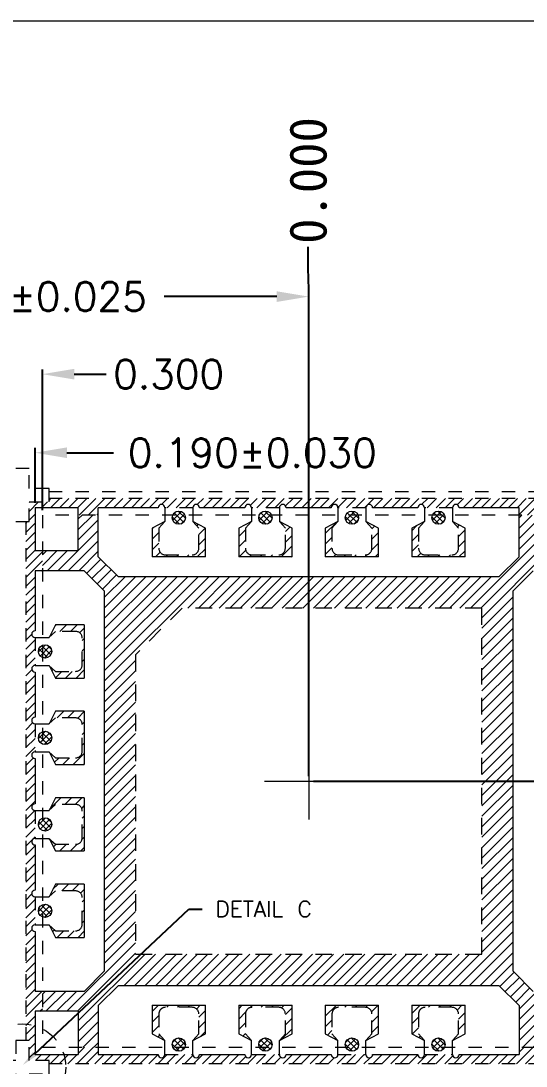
# Model space of a CAD drawing. Header units: millimetres. Extents: x 1670 to 1951, y 501 to 745.
# Drawn here: x 1859.96 to 1863.76, y 728.52 to 736.38 of the extents above; entities that cross this region are included whole.
import ezdxf
from ezdxf import colors
from ezdxf.entities.mleader import LeaderData, LeaderLine
from ezdxf.math import Vec2, Vec3

# ---------------------------------------------------------------- set-up
doc = ezdxf.new("R2010")
doc.units = ezdxf.units.MM
for name, pattern in [('CENTER', [2, 1.25, -0.25, 0.25, -0.25]), ('DASHED', [0.75, 0.5, -0.25]), ('HIDDEN', [0.375, 0.25, -0.125])]:
    doc.linetypes.add(name, pattern=pattern)
doc.layers.get('Defpoints').update_dxf_attribs({"lineweight": 18})
for name, color, linetype, lineweight in [('1', 7, 'Continuous', 18), ('1D', 4, 'Continuous', 18), ('ETCH', 4, 'Continuous', 15), ('Pkg', 2, 'DASHED', 9)]:
    doc.layers.add(name, color=color, linetype=linetype, lineweight=lineweight)
for name, color, linetype in [('HALF ETCH ON TOP SIDE', 6, 'Continuous'), ('中心线', 1, 'CENTER'), ('标注', 4, 'Continuous')]:
    doc.layers.add(name, color=color, linetype=linetype)
doc.styles.add('SIMPLEX', font='simplex.shx', dxfattribs={"bigfont": 'gbcbig.shx'})
doc.styles.get("Standard").update_dxf_attribs({"font": 'txt', "bigfont": 'gbcbig.shx'})
doc.styles.add('宋体', font='')
doc.styles.get('宋体').set_extended_font_data('宋体')
doc.dimstyles.new('ISO-25', dxfattribs={"dimtxt": 2.5, "dimasz": 2.5, "dimexe": 1.25, "dimexo": 0.625, "dimtad": 1, "dimtxsty": 'Standard', "dimcen": 2.5, "dimadec": 0, "dimazin": 0, "dimtfac": 1, "dimtmove": 0, "dimatfit": 3, "dimfxl": 1, "dimarcsym": 0})
doc.dimstyles.get("Standard").update_dxf_attribs({"dimscale": 0.12, "dimtxt": 1, "dimasz": 1, "dimexe": 0.3, "dimexo": 0.3, "dimgap": 0.3, "dimtad": 0, "dimdec": 3, "dimzin": 0, "dimdsep": 46, "dimtxsty": 'SIMPLEX', "dimcen": 0.5, "dimdle": 2, "dimclrd": 256, "dimclre": 256, "dimclrt": 256, "dimadec": 0, "dimazin": 0, "dimtfac": 1, "dimtdec": 3, "dimtofl": 0, "dimtmove": 0, "dimatfit": 0, "dimfxl": 1, "dimtolj": 1, "dimtzin": 0, "dimarcsym": 0})
pattern_1 = [(45, (1862.22284, 730.06316), (-0.0392886, 0.0392886), [])]

# ---------------------------------------------------------------- blocks, each defined once
blk = doc.blocks.new('*D65')
at = {"layer": 'Defpoints', "color": 0, "transparency": 16777216}
for p in [(1862.1212, 734.681), (1862.1246, 734.0893), (1862.1246, 730.6652)]:
    blk.add_point(p, dxfattribs=at)
at = {"layer": '标注', "color": 0, "linetype": 'Continuous', "lineweight": -2, "transparency": 16777216}
for p, q in [((1862.1212, 734.521), (1862.1212, 734.681)), ((1862.1246, 734.361), (1862.1212, 734.521)), ((1862.1246, 734.1043), (1862.1246, 734.361))]:
    blk.add_line(p, q, dxfattribs=at)
at = {"layer": '标注', "color": 0, "lineweight": 5, "transparency": 16777216, "insert": (1862.1212, 735.1793), "char_height": 0.28, "attachment_point": 5, "rotation": 90, "style": '宋体'}
blk.add_mtext('0.000', dxfattribs=at)
blk = doc.blocks.new('*D68')
at = {"layer": 'Defpoints', "color": 0, "transparency": 16777216}
for p in [(1862.1246, 730.6652), (1865.8422, 730.6652), (1862.1246, 726.3652)]:
    blk.add_point(p, dxfattribs=at)
at = {"layer": '标注', "lineweight": -2, "transparency": 16777216}
for p, q in [((1862.1606, 730.6652), (1865.8782, 730.6652)), ((1865.8422, 730.4252), (1865.8422, 729.5798)), ((1865.8422, 726.6052), (1865.8422, 727.4506)), ((1862.1606, 726.3652), (1865.8782, 726.3652))]:
    blk.add_line(p, q, dxfattribs=at)
at = {"layer": '标注', "transparency": 16777216}
for points in [[(1865.8022, 730.4252), (1865.8822, 730.4252), (1865.8422, 730.6652)], [(1865.8022, 726.6052), (1865.8822, 726.6052), (1865.8422, 726.3652)]]:
    blk.add_solid(points, dxfattribs=at)
at = {"layer": '标注', "lineweight": 5, "transparency": 16777216, "insert": (1865.8422, 728.5152), "char_height": 0.216, "attachment_point": 5, "rotation": 90, "style": 'SIMPLEX'}
blk.add_mtext('\\A1;4.300±0.025', dxfattribs=at)
blk = doc.blocks.new('*D69')
at = {"layer": 'Defpoints', "color": 0, "transparency": 16777216}
for p in [(1860.0696, 733.1333), (1859.8796, 732.7202), (1860.0696, 732.7202)]:
    blk.add_point(p, dxfattribs=at)
at = {"layer": '标注', "color": 4, "lineweight": -2, "transparency": 16777216}
for p, q in [((1859.8796, 732.7562), (1859.8796, 733.1693)), ((1860.0696, 732.7562), (1860.0696, 733.1693)), ((1859.6396, 733.1333), (1859.3996, 733.1333)), ((1860.3096, 733.1333), (1860.6577, 733.1333))]:
    blk.add_line(p, q, dxfattribs=at)
at = {"layer": '标注', "color": 4, "transparency": 16777216}
for points in [[(1859.6396, 733.1733), (1859.6396, 733.0933), (1859.8796, 733.1333)], [(1860.3096, 733.1733), (1860.3096, 733.0933), (1860.0696, 733.1333)]]:
    blk.add_solid(points, dxfattribs=at)
at = {"layer": '标注', "color": 4, "lineweight": 5, "transparency": 16777216, "insert": (1861.7017, 733.1333), "char_height": 0.216, "attachment_point": 5, "style": 'SIMPLEX'}
blk.add_mtext('\\A1;{\\C4;0.190±0.030}', dxfattribs=at)
blk = doc.blocks.new('*D70')
at = {"layer": 'Defpoints', "color": 0, "transparency": 16777216}
for p in [(1860.1246, 733.7237), (1859.8246, 732.6652), (1860.1246, 732.6652)]:
    blk.add_point(p, dxfattribs=at)
at = {"layer": '标注', "lineweight": -2, "transparency": 16777216}
for p, q in [((1859.5846, 733.7237), (1859.3446, 733.7237)), ((1859.8246, 732.7012), (1859.8246, 733.7597)), ((1860.1246, 732.7012), (1860.1246, 733.7597)), ((1860.3646, 733.7237), (1860.6046, 733.7237))]:
    blk.add_line(p, q, dxfattribs=at)
at = {"layer": '标注', "transparency": 16777216}
for points in [[(1859.5846, 733.7637), (1859.5846, 733.6837), (1859.8246, 733.7237)], [(1860.3646, 733.7637), (1860.3646, 733.6837), (1860.1246, 733.7237)]]:
    blk.add_solid(points, dxfattribs=at)
at = {"layer": '标注', "lineweight": 5, "transparency": 16777216, "insert": (1861.0726, 733.7237), "char_height": 0.216, "attachment_point": 5, "style": 'SIMPLEX'}
blk.add_mtext('\\A1;0.300', dxfattribs=at)
blk = doc.blocks.new('*D71')
at = {"layer": 'Defpoints', "color": 0, "transparency": 16777216}
for p in [(1862.1246, 734.3066), (1857.8246, 730.6652), (1862.1246, 730.6652)]:
    blk.add_point(p, dxfattribs=at)
at = {"layer": '标注', "lineweight": -2, "transparency": 16777216}
for p, q in [((1857.8246, 730.7012), (1857.8246, 734.3426)), ((1862.1246, 730.7012), (1862.1246, 734.3426)), ((1858.0646, 734.3066), (1858.91, 734.3066)), ((1861.8846, 734.3066), (1861.0391, 734.3066))]:
    blk.add_line(p, q, dxfattribs=at)
at = {"layer": '标注', "transparency": 16777216}
for points in [[(1858.0646, 734.3466), (1858.0646, 734.2666), (1857.8246, 734.3066)], [(1861.8846, 734.3466), (1861.8846, 734.2666), (1862.1246, 734.3066)]]:
    blk.add_solid(points, dxfattribs=at)
at = {"layer": '标注', "lineweight": 5, "transparency": 16777216, "insert": (1859.9746, 734.3066), "char_height": 0.216, "attachment_point": 5, "style": 'SIMPLEX'}
blk.add_mtext('\\A1;4.300±0.025', dxfattribs=at)
blk = doc.blocks.new('*D3')
at = {"layer": 'Defpoints', "color": 0, "transparency": 16777216}
for p in [(1855.7744, 734.5081), (1855.4746, 732.9102), (1862.1246, 726.3652)]:
    blk.add_point(p, dxfattribs=at)
at = {"layer": '标注', "color": 0, "linetype": 'Continuous', "lineweight": -2, "transparency": 16777216}
for p, q in [((1855.7744, 734.3481), (1855.7744, 734.5081)), ((1855.4746, 734.1881), (1855.7744, 734.3481)), ((1855.4746, 732.9252), (1855.4746, 734.1881))]:
    blk.add_line(p, q, dxfattribs=at)
at = {"layer": '标注', "color": 0, "lineweight": 5, "transparency": 16777216, "insert": (1855.7744, 735.0065), "char_height": 0.28, "attachment_point": 5, "rotation": 90, "style": '宋体'}
blk.add_mtext('6.650', dxfattribs=at)
blk = doc.blocks.new('*D81')
at = {"layer": 'Defpoints', "color": 0, "transparency": 16777216}
for p in [(1851.9645, 728.5152), (1854.4746, 728.5152), (1862.1246, 726.3652)]:
    blk.add_point(p, dxfattribs=at)
at = {"layer": '标注', "color": 0, "linetype": 'Continuous', "lineweight": -2, "transparency": 16777216}
blk.add_line((1854.4596, 728.5152), (1851.9645, 728.5152), dxfattribs=at)
at = {"layer": '标注', "color": 0, "lineweight": 5, "transparency": 16777216, "insert": (1851.467, 728.5152), "char_height": 0.28, "attachment_point": 5, "style": '宋体'}
blk.add_mtext('2.150', dxfattribs=at)
blk = doc.blocks.new('*D82')
at = {"layer": 'Defpoints', "color": 0, "transparency": 16777216}
for p in [(1851.9645, 732.8152), (1854.4746, 732.8152), (1862.1246, 726.3652)]:
    blk.add_point(p, dxfattribs=at)
at = {"layer": '标注', "color": 0, "linetype": 'Continuous', "lineweight": -2, "transparency": 16777216}
blk.add_line((1854.4596, 732.8152), (1851.9645, 732.8152), dxfattribs=at)
at = {"layer": '标注', "color": 0, "lineweight": 5, "transparency": 16777216, "insert": (1851.4662, 732.8152), "char_height": 0.28, "attachment_point": 5, "style": '宋体'}
blk.add_mtext('6.450', dxfattribs=at)
blk = doc.blocks.new('*D6')
at = {"layer": 'Defpoints', "color": 0, "transparency": 16777216}
for p in [(1855.3296, 734.5081), (1855.2546, 732.7202), (1862.1246, 726.3652)]:
    blk.add_point(p, dxfattribs=at)
at = {"layer": '标注', "color": 0, "linetype": 'Continuous', "lineweight": -2, "transparency": 16777216}
for p, q in [((1855.3296, 734.3481), (1855.3296, 734.5081)), ((1855.2546, 734.1881), (1855.3296, 734.3481)), ((1855.2546, 732.7352), (1855.2546, 734.1881))]:
    blk.add_line(p, q, dxfattribs=at)
at = {"layer": '标注', "color": 0, "lineweight": 5, "transparency": 16777216, "insert": (1855.3296, 735.0092), "char_height": 0.28, "attachment_point": 5, "rotation": 90, "style": '宋体'}
blk.add_mtext('6.870', dxfattribs=at)
blk = doc.blocks.new('*D7')
at = {"layer": 'Defpoints', "color": 0, "transparency": 16777216}
for p in [(1854.6776, 734.5081), (1854.9246, 732.2452), (1862.1246, 726.3652)]:
    blk.add_point(p, dxfattribs=at)
at = {"layer": '标注', "color": 0, "linetype": 'Continuous', "lineweight": -2, "transparency": 16777216}
for p, q in [((1854.6776, 734.3481), (1854.6776, 734.5081)), ((1854.9246, 734.1881), (1854.6776, 734.3481)), ((1854.9246, 732.2602), (1854.9246, 734.1881))]:
    blk.add_line(p, q, dxfattribs=at)
at = {"layer": '标注', "color": 0, "lineweight": 5, "transparency": 16777216, "insert": (1854.6776, 735.006), "char_height": 0.28, "attachment_point": 5, "rotation": 90, "style": '宋体'}
blk.add_mtext('7.200', dxfattribs=at)
blk = doc.blocks.new('*D83')
at = {"layer": 'Defpoints', "color": 0, "transparency": 16777216}
for p in [(1855.0296, 734.5081), (1855.0296, 732.8152), (1862.1246, 726.3652)]:
    blk.add_point(p, dxfattribs=at)
at = {"layer": '标注', "color": 0, "linetype": 'Continuous', "lineweight": -2, "transparency": 16777216}
blk.add_line((1855.0296, 732.8302), (1855.0296, 734.5081), dxfattribs=at)
at = {"layer": '标注', "color": 0, "lineweight": 5, "transparency": 16777216, "insert": (1855.0296, 735.001), "char_height": 0.28, "attachment_point": 5, "rotation": 90, "style": '宋体'}
blk.add_mtext('7.095', dxfattribs=at)
blk = doc.blocks.new('*D84')
at = {"layer": 'Defpoints', "color": 0, "transparency": 16777216}
for p in [(1854.3246, 734.5081), (1854.3246, 732.2902), (1862.1246, 726.3652)]:
    blk.add_point(p, dxfattribs=at)
at = {"layer": '标注', "color": 0, "linetype": 'Continuous', "lineweight": -2, "transparency": 16777216}
blk.add_line((1854.3246, 732.3052), (1854.3246, 734.5081), dxfattribs=at)
at = {"layer": '标注', "color": 0, "lineweight": 5, "transparency": 16777216, "insert": (1854.3246, 735.0034), "char_height": 0.28, "attachment_point": 5, "rotation": 90, "style": '宋体'}
blk.add_mtext('7.800', dxfattribs=at)
blk = doc.blocks.new('*D114')
at = {"layer": 'Defpoints', "color": 0, "transparency": 16777216}
for p in [(1857.8246, 734.681), (1857.8246, 730.9545), (1862.1246, 730.6652)]:
    blk.add_point(p, dxfattribs=at)
at = {"layer": '标注', "color": 0, "linetype": 'Continuous', "lineweight": -2, "transparency": 16777216}
blk.add_line((1857.8246, 730.9695), (1857.8246, 734.681), dxfattribs=at)
at = {"layer": '标注', "color": 0, "transparency": 16777216, "insert": (1857.8246, 735.1843), "char_height": 0.28, "attachment_point": 5, "rotation": 90, "style": '宋体'}
blk.add_mtext('4.300', dxfattribs=at)
blk = doc.blocks.new('*D115')
at = {"layer": 'Defpoints', "color": 0, "transparency": 16777216}
for p in [(1862.4574, 730.6652), (1865.9025, 730.6652), (1862.1246, 726.3652)]:
    blk.add_point(p, dxfattribs=at)
at = {"layer": '标注', "color": 0, "linetype": 'Continuous', "lineweight": -2, "transparency": 16777216}
blk.add_line((1862.4724, 730.6652), (1865.9025, 730.6652), dxfattribs=at)
at = {"layer": '标注', "color": 0, "transparency": 16777216, "insert": (1866.4059, 730.6652), "char_height": 0.28, "attachment_point": 5, "style": '宋体'}
blk.add_mtext('4.300', dxfattribs=at)
blk = doc.blocks.new('*U227')
at = {"layer": '1', "linetype": 'Continuous', "lineweight": 5}
blk.add_lwpolyline([(-0.17, 0), (0.17, 0)], dxfattribs=at)
blk = doc.blocks.new('*U226')
at = {"layer": '1', "color": 0, "linetype": 'ByBlock', "lineweight": -2, "transparency": 16777216}
for p in [(0, 0), (0.65, 0), (1.3, 0)]:
    blk.add_blockref('*U227', p, dxfattribs=at)
blk = doc.blocks.new('*U233')
at = {"layer": '1', "linetype": 'Continuous', "lineweight": 5}
blk.add_lwpolyline([(-0.17, 0), (0.17, 0)], dxfattribs=at)
blk = doc.blocks.new('*U232')
at = {"layer": '1', "color": 0, "linetype": 'ByBlock', "lineweight": -2, "transparency": 16777216}
for p in [(0, 0), (0.65, 0), (1.3, 0)]:
    blk.add_blockref('*U233', p, dxfattribs=at)
blk = doc.blocks.new('*U235')
at = {"layer": '1', "linetype": 'Continuous', "lineweight": 5}
blk.add_lwpolyline([(-0.17, 0), (0.17, 0)], dxfattribs=at)
blk = doc.blocks.new('*U234')
at = {"layer": '1', "color": 0, "linetype": 'ByBlock', "lineweight": -2, "transparency": 16777216}
for p in [(0, 0), (0.65, 0), (1.3, 0)]:
    blk.add_blockref('*U235', p, dxfattribs=at)
blk = doc.blocks.new('*U237')
at = {"layer": '1D', "color": 4, "linetype": 'HIDDEN', "lineweight": 5, "ltscale": 0.3}
for p, q in [((-0.105, 0.125), (-0.15, 0.075)), ((0.105, 0.125), (0.15, 0.075))]:
    blk.add_line(p, q, dxfattribs=at)
at = {"layer": '1D', "color": 4, "linetype": 'DASHED', "lineweight": 5, "ltscale": 0.08}
for p, q in [((-0.15, 0.075), (-0.15, -0.075)), ((0.15, -0.075), (0.15, 0.075)), ((-0.1, -0.125), (0.1, -0.125))]:
    blk.add_line(p, q, dxfattribs=at)
for centre, start, end in [((-0.1, -0.075), 180, 270), ((0.1, -0.075), 270, 0)]:
    blk.add_arc(centre, 0.05, start, end, dxfattribs=at)
blk = doc.blocks.new('*U236')
at = {"layer": '1', "color": 0, "linetype": 'ByBlock', "lineweight": -2, "transparency": 16777216}
for p in [(0, 0), (0.65, 0), (1.3, 0), (1.95, 0)]:
    blk.add_blockref('*U237', p, dxfattribs=at)
blk = doc.blocks.new('*U229')
at = {"layer": '1'}
blk.add_blockref('*U236', (-0.975, 0), dxfattribs=at)
blk = doc.blocks.new('*U228')
at = {"layer": '1', "color": 0, "linetype": 'ByBlock', "lineweight": -2, "transparency": 16777216}
blk.add_blockref('*U229', (1883.7022, 732.8306), dxfattribs=at)
for p, rotation in [((1881.8772, 731.0056), 90), ((1885.5272, 731.0056), 270), ((1883.7022, 729.1806), 180)]:
    blk.add_blockref('*U229', p, dxfattribs=dict(at, rotation=rotation))

msp = doc.modelspace()

# ---------------------------------------------------------------- hatches: boundary and pattern name
at = {"layer": 'ETCH', "lineweight": 5}
h = msp.add_hatch(dxfattribs=at)
h.set_pattern_fill('ANSI31', color=4, scale=0.015, style=0)
h.set_pattern_definition([(45, (1883.80051, 730.403553), (-0.03367596, 0.03367596), [])])
h.paths.add_polyline_path([(1855.7246, 724.0152), (1855.7246, 724.1652), (1855.8746, 724.1652), (1855.8746, 724.1902), (1859.7746, 724.1902), (1859.7746, 724.1652), (1859.9246, 724.1652), (1859.9246, 724.0152), (1859.8796, 724.0152), (1859.8796, 724.1202), (1859.5546, 724.1202), (1859.5546, 724.0952), (1859.4046, 724.0952), (1859.4046, 724.1202), (1858.9546, 724.1202, 1), (1858.9046, 724.1202), (1858.9046, 724.0952), (1858.6946, 724.0952), (1858.6946, 724.1202, 1), (1858.6446, 724.1202), (1858.3046, 724.1202, 1), (1858.2546, 724.1202), (1858.2546, 724.0952), (1858.0446, 724.0952), (1858.0446, 724.1202, 1), (1857.9946, 724.1202), (1857.6546, 724.1202, 1), (1857.6046, 724.1202), (1857.6046, 724.0952), (1857.3946, 724.0952), (1857.3946, 724.1202, 1), (1857.3446, 724.1202), (1857.0046, 724.1202, 1), (1856.9546, 724.1202), (1856.9546, 724.0952), (1856.7446, 724.0952), (1856.7446, 724.1202, 1), (1856.6946, 724.1202), (1856.2446, 724.1202), (1856.2446, 724.0952), (1856.0946, 724.0952), (1856.0946, 724.1202), (1855.7696, 724.1202), (1855.7696, 724.0152)])
h.paths.add_polyline_path([(1860.0246, 724.0152), (1860.0246, 724.1652), (1860.1746, 724.1652), (1860.1746, 724.1902), (1864.0746, 724.1902), (1864.0746, 724.1652), (1864.2246, 724.1652), (1864.2246, 724.0152), (1864.1796, 724.0152), (1864.1796, 724.1202), (1863.8546, 724.1202), (1863.8546, 724.0952), (1863.7046, 724.0952), (1863.7046, 724.1202), (1863.2546, 724.1202, 1), (1863.2046, 724.1202), (1863.2046, 724.0952), (1862.9946, 724.0952), (1862.9946, 724.1202, 1), (1862.9446, 724.1202), (1862.6046, 724.1202, 1), (1862.5546, 724.1202), (1862.5546, 724.0952), (1862.3446, 724.0952), (1862.3446, 724.1202, 1), (1862.2946, 724.1202), (1861.9546, 724.1202, 1), (1861.9046, 724.1202), (1861.9046, 724.0952), (1861.6946, 724.0952), (1861.6946, 724.1202, 1), (1861.6446, 724.1202), (1861.3046, 724.1202, 1), (1861.2546, 724.1202), (1861.2546, 724.0952), (1861.0446, 724.0952), (1861.0446, 724.1202, 1), (1860.9946, 724.1202), (1860.5446, 724.1202), (1860.5446, 724.0952), (1860.3946, 724.0952), (1860.3946, 724.1202), (1860.0696, 724.1202), (1860.0696, 724.0152)])
h.paths.add_polyline_path([(1855.5796, 727.9452), (1855.5796, 727.4952, -1), (1855.5796, 727.4452), (1855.5546, 727.4452), (1855.5546, 727.2352), (1855.5796, 727.2352, -1), (1855.5796, 727.1852), (1855.5796, 726.8452, -1), (1855.5796, 726.7952), (1855.5546, 726.7952), (1855.5546, 726.5852), (1855.5796, 726.5852, -1), (1855.5796, 726.5352), (1855.5796, 726.1952, -1), (1855.5796, 726.1452), (1855.5546, 726.1452), (1855.5546, 725.9352), (1855.5796, 725.9352, -1), (1855.5796, 725.8852), (1855.5796, 725.5452, -1), (1855.5796, 725.4952), (1855.5546, 725.4952), (1855.5546, 725.2852), (1855.5796, 725.2852, -1), (1855.5796, 725.2352), (1855.5796, 724.7852), (1855.5546, 724.7852), (1855.5546, 724.6352), (1855.5796, 724.6352), (1855.5796, 724.3102), (1855.4746, 724.3102), (1855.4746, 724.2652), (1855.6246, 724.2652), (1855.6246, 724.4152), (1855.6496, 724.4152), (1855.6496, 728.3152), (1855.6246, 728.3152), (1855.6246, 728.4652), (1855.4746, 728.4652), (1855.4746, 728.4202), (1855.5796, 728.4202), (1855.5796, 728.0952), (1855.5546, 728.0952), (1855.5546, 727.9452)])
h.paths.add_polyline_path([(1855.5796, 732.2452), (1855.5796, 731.7952, -1), (1855.5796, 731.7452), (1855.5546, 731.7452), (1855.5546, 731.5352), (1855.5796, 731.5352, -1), (1855.5796, 731.4852), (1855.5796, 731.1452, -1), (1855.5796, 731.0952), (1855.5546, 731.0952), (1855.5546, 730.8852), (1855.5796, 730.8852, -1), (1855.5796, 730.8352), (1855.5796, 730.4952, -1), (1855.5796, 730.4452), (1855.5546, 730.4452), (1855.5546, 730.2352), (1855.5796, 730.2352, -1), (1855.5796, 730.1852), (1855.5796, 729.8452, -1), (1855.5796, 729.7952), (1855.5546, 729.7952), (1855.5546, 729.5852), (1855.5796, 729.5852, -1), (1855.5796, 729.5352), (1855.5796, 729.0852), (1855.5546, 729.0852), (1855.5546, 728.9352), (1855.5796, 728.9352), (1855.5796, 728.6102), (1855.4746, 728.6102), (1855.4746, 728.5652), (1855.6246, 728.5652), (1855.6246, 728.7152), (1855.6496, 728.7152), (1855.6496, 732.6152), (1855.6246, 732.6152), (1855.6246, 732.7652), (1855.4746, 732.7652), (1855.4746, 732.7202), (1855.5796, 732.7202), (1855.5796, 732.3952), (1855.5546, 732.3952), (1855.5546, 732.2452)])
h.paths.add_polyline_path([(1855.5796, 724.1202), (1855.5796, 724.0152), (1855.6246, 724.0152), (1855.6246, 724.1652), (1855.4746, 724.1652), (1855.4746, 724.1202)])
h = msp.add_hatch(dxfattribs=at)
h.set_pattern_fill('ANSI31', color=4, scale=0.015, style=0)
h.set_pattern_definition([(45, (1888.10051, 734.703553), (-0.03367596, 0.03367596), [])])
h.paths.add_polyline_path([(1859.9996, 728.7152), (1860.0246, 728.7152), (1860.0246, 728.5652), (1860.1746, 728.5652), (1860.1746, 728.5402), (1864.0746, 728.5402), (1864.0746, 728.5652), (1864.2246, 728.5652), (1864.2246, 728.7152), (1864.2496, 728.7152), (1864.2496, 732.6152), (1864.2246, 732.6152), (1864.2246, 732.7652), (1864.0746, 732.7652), (1864.0746, 732.7902), (1860.1746, 732.7902), (1860.1746, 732.7652), (1860.0246, 732.7652), (1860.0246, 732.6152), (1859.9996, 732.6152)])
h.paths.add_polyline_path([(1860.0696, 731.0952), (1860.0696, 730.8852, 1), (1860.0696, 730.8352), (1860.0696, 730.4952, 1), (1860.0696, 730.4452), (1860.0696, 730.2352, 1), (1860.0696, 730.1852), (1860.0696, 729.8452, 1), (1860.0696, 729.7952), (1860.0696, 729.5852, 1), (1860.0696, 729.5352), (1860.0696, 729.0852), (1860.1246, 729.0852), (1860.1246, 728.9352), (1860.0696, 728.9352), (1860.0696, 728.6102), (1860.3946, 728.6102), (1860.3946, 728.6652), (1860.5446, 728.6652), (1860.5446, 728.6102), (1860.9946, 728.6102, 1), (1861.0446, 728.6102), (1861.2546, 728.6102, 1), (1861.3046, 728.6102), (1861.6446, 728.6102, 1), (1861.6946, 728.6102), (1861.9046, 728.6102, 1), (1861.9546, 728.6102), (1862.2946, 728.6102, 1), (1862.3446, 728.6102), (1862.5546, 728.6102, 1), (1862.6046, 728.6102), (1862.9446, 728.6102, 1), (1862.9946, 728.6102), (1863.2046, 728.6102, 1), (1863.2546, 728.6102), (1863.7046, 728.6102), (1863.7046, 728.6652), (1863.8546, 728.6652), (1863.8546, 728.6102), (1864.1796, 728.6102), (1864.1796, 728.9352), (1864.1246, 728.9352), (1864.1246, 729.0852), (1864.1796, 729.0852), (1864.1796, 729.5352, 1), (1864.1796, 729.5852), (1864.1796, 729.7952, 1), (1864.1796, 729.8452), (1864.1796, 730.1852, 1), (1864.1796, 730.2352), (1864.1796, 730.4452, 1), (1864.1796, 730.4952), (1864.1796, 730.8352, 1), (1864.1796, 730.8852), (1864.1796, 731.0952, 1), (1864.1796, 731.1452), (1864.1796, 731.4852, 1), (1864.1796, 731.5352), (1864.1796, 731.7452, 1), (1864.1796, 731.7952), (1864.1796, 732.2452), (1864.1246, 732.2452), (1864.1246, 732.3952), (1864.1796, 732.3952), (1864.1796, 732.7202), (1863.8546, 732.7202), (1863.8546, 732.6652), (1863.7046, 732.6652), (1863.7046, 732.7202), (1863.2546, 732.7202, 1), (1863.2046, 732.7202), (1862.9946, 732.7202, 1), (1862.9446, 732.7202), (1862.6046, 732.7202, 1), (1862.5546, 732.7202), (1862.3446, 732.7202, 1), (1862.2946, 732.7202), (1861.9546, 732.7202, 1), (1861.9046, 732.7202), (1861.6946, 732.7202, 1), (1861.6446, 732.7202), (1861.3046, 732.7202, 1), (1861.2546, 732.7202), (1861.0446, 732.7202, 1), (1860.9946, 732.7202), (1860.5446, 732.7202), (1860.5446, 732.6652), (1860.3946, 732.6652), (1860.3946, 732.7202), (1860.0696, 732.7202), (1860.0696, 732.3952), (1860.1246, 732.3952), (1860.1246, 732.2452), (1860.0696, 732.2452), (1860.0696, 731.7952, 1), (1860.0696, 731.7452), (1860.0696, 731.5352, 1), (1860.0696, 731.4852), (1860.0696, 731.1452, 1)], flags=16)
h = msp.add_hatch(dxfattribs=at)
h.set_pattern_fill('ANSI31', color=256, scale=0.0175)
h.set_pattern_definition(pattern_1)
h.paths.add_polyline_path([(1860.1246, 732.2452), (1860.1246, 732.3952), (1860.3946, 732.3952), (1860.3946, 732.6652), (1860.5446, 732.6652), (1860.5446, 732.3513), (1860.6956, 732.2002), (1863.5535, 732.2002), (1863.7046, 732.3513), (1863.7046, 732.6652), (1863.8546, 732.6652), (1863.8546, 732.3952), (1864.1246, 732.3952), (1864.1246, 732.2452), (1863.8106, 732.2452), (1863.6596, 732.0941), (1863.6596, 729.2363), (1863.8106, 729.0852), (1864.1246, 729.0852), (1864.1246, 728.9352), (1863.8546, 728.9352), (1863.8546, 728.6652), (1863.7046, 728.6652), (1863.7046, 728.9791), (1863.5535, 729.1302), (1860.6956, 729.1302), (1860.5446, 728.9791), (1860.5446, 728.6652), (1860.3946, 728.6652), (1860.3946, 728.9352), (1860.1246, 728.9352), (1860.1246, 729.0852), (1860.4385, 729.0852), (1860.5896, 729.2363), (1860.5896, 732.0941), (1860.4385, 732.2452)])
h.paths.add_polyline_path([(1860.8246, 731.6152), (1860.8246, 729.3652), (1863.4246, 729.3652), (1863.4246, 731.9652), (1861.1746, 731.9652)], flags=16)
h = msp.add_hatch(dxfattribs=at)
h.set_pattern_fill('ANSI31', color=256, scale=0.0175)
h.set_pattern_definition(pattern_1)
h.paths.add_polyline_path([(1861.5996, 732.5652), (1861.5996, 732.3502), (1861.9996, 732.3502), (1861.9996, 732.5652), (1861.9046, 732.6152), (1861.9496, 732.5652), (1861.9496, 732.4152, -0.414214), (1861.8996, 732.3652), (1861.6996, 732.3652, -0.414214), (1861.6496, 732.4152), (1861.6496, 732.5652), (1861.6946, 732.6152)])
h.paths.add_polyline_path([(1862.2496, 732.5652), (1862.2496, 732.3502), (1862.6496, 732.3502), (1862.6496, 732.5652), (1862.5546, 732.6152), (1862.5996, 732.5652), (1862.5996, 732.4152, -0.414214), (1862.5496, 732.3652), (1862.3496, 732.3652, -0.414214), (1862.2996, 732.4152), (1862.2996, 732.5652), (1862.3446, 732.6152)])
h.paths.add_polyline_path([(1860.9496, 732.5652), (1860.9496, 732.3502), (1861.3496, 732.3502), (1861.3496, 732.5652), (1861.2546, 732.6152), (1861.2996, 732.5652), (1861.2996, 732.4152, -0.414214), (1861.2496, 732.3652), (1861.0496, 732.3652, -0.414214), (1860.9996, 732.4152), (1860.9996, 732.5652), (1861.0446, 732.6152)])
h.paths.add_polyline_path([(1862.8996, 732.5652), (1862.8996, 732.3502), (1863.2996, 732.3502), (1863.2996, 732.5652), (1863.2046, 732.6152), (1863.2496, 732.5652), (1863.2496, 732.4152, -0.414214), (1863.1996, 732.3652), (1862.9996, 732.3652, -0.414214), (1862.9496, 732.4152), (1862.9496, 732.5652), (1862.9946, 732.6152)])
h = msp.add_hatch(dxfattribs=at)
h.set_pattern_fill('ANSI31', color=256, scale=0.0175, angle=180)
h.set_pattern_definition([(225, (1862.22284, 730.06316), (0.0392886, -0.0392886), [])])
h.paths.add_polyline_path([(1860.2246, 730.1402), (1860.4396, 730.1402), (1860.4396, 730.5402), (1860.2246, 730.5402), (1860.1746, 730.4452), (1860.2246, 730.4902), (1860.3746, 730.4902, -0.414214), (1860.4246, 730.4402), (1860.4246, 730.2402, -0.414214), (1860.3746, 730.1902), (1860.2246, 730.1902), (1860.1746, 730.2352)])
h.paths.add_polyline_path([(1860.2246, 730.7902), (1860.4396, 730.7902), (1860.4396, 731.1902), (1860.2246, 731.1902), (1860.1746, 731.0952), (1860.2246, 731.1402), (1860.3746, 731.1402, -0.414214), (1860.4246, 731.0902), (1860.4246, 730.8902, -0.414214), (1860.3746, 730.8402), (1860.2246, 730.8402), (1860.1746, 730.8852)])
h.paths.add_polyline_path([(1860.2246, 729.4902), (1860.4396, 729.4902), (1860.4396, 729.8902), (1860.2246, 729.8902), (1860.1746, 729.7952), (1860.2246, 729.8402), (1860.3746, 729.8402, -0.414214), (1860.4246, 729.7902), (1860.4246, 729.5902, -0.414214), (1860.3746, 729.5402), (1860.2246, 729.5402), (1860.1746, 729.5852)])
h.paths.add_polyline_path([(1860.2246, 731.4402), (1860.4396, 731.4402), (1860.4396, 731.8402), (1860.2246, 731.8402), (1860.1746, 731.7452), (1860.2246, 731.7902), (1860.3746, 731.7902, -0.414214), (1860.4246, 731.7402), (1860.4246, 731.5402, -0.414214), (1860.3746, 731.4902), (1860.2246, 731.4902), (1860.1746, 731.5352)])
h = msp.add_hatch(dxfattribs=at)
h.set_pattern_fill('ANSI31', color=256, scale=0.0175, angle=180)
h.set_pattern_definition([(225, (1862.02629, 731.267236), (0.0392886, -0.0392886), [])])
h.paths.add_polyline_path([(1862.6496, 728.7652), (1862.6496, 728.9802), (1862.2496, 728.9802), (1862.2496, 728.7652), (1862.3446, 728.7152), (1862.2996, 728.7652), (1862.2996, 728.9152, -0.414214), (1862.3496, 728.9652), (1862.5496, 728.9652, -0.414214), (1862.5996, 728.9152), (1862.5996, 728.7652), (1862.5546, 728.7152)])
h.paths.add_polyline_path([(1861.9996, 728.7652), (1861.9996, 728.9802), (1861.5996, 728.9802), (1861.5996, 728.7652), (1861.6946, 728.7152), (1861.6496, 728.7652), (1861.6496, 728.9152, -0.414214), (1861.6996, 728.9652), (1861.8996, 728.9652, -0.414214), (1861.9496, 728.9152), (1861.9496, 728.7652), (1861.9046, 728.7152)])
h.paths.add_polyline_path([(1863.2996, 728.7652), (1863.2996, 728.9802), (1862.8996, 728.9802), (1862.8996, 728.7652), (1862.9946, 728.7152), (1862.9496, 728.7652), (1862.9496, 728.9152, -0.414214), (1862.9996, 728.9652), (1863.1996, 728.9652, -0.414214), (1863.2496, 728.9152), (1863.2496, 728.7652), (1863.2046, 728.7152)])
h.paths.add_polyline_path([(1861.3496, 728.7652), (1861.3496, 728.9802), (1860.9496, 728.9802), (1860.9496, 728.7652), (1861.0446, 728.7152), (1860.9996, 728.7652), (1860.9996, 728.9152, -0.414214), (1861.0496, 728.9652), (1861.2496, 728.9652, -0.414214), (1861.2996, 728.9152), (1861.2996, 728.7652), (1861.2546, 728.7152)])
at = {"layer": 'HALF ETCH ON TOP SIDE', "lineweight": 5}
h = msp.add_hatch(dxfattribs=at)
h.set_pattern_fill('ANSI37', color=6, scale=0.01, angle=90, style=0)
h.set_pattern_definition([(135, (1861.473168, 730.840624), (-0.02245064, -0.02245064), []), (225, (1861.473168, 730.840624), (0.02245064, -0.02245064), [])])
h.paths.add_polyline_path([(1861.1954, 732.6652, -1.23026), (1861.0996, 732.6452, -0.103244), (1861.1037, 732.6652)])
h.paths.add_polyline_path([(1861.1954, 732.6652), (1861.1037, 732.6652, -0.654654)])
h = msp.add_hatch(dxfattribs=at)
h.set_pattern_fill('ANSI37', color=6, scale=0.01, angle=90, style=0)
h.set_pattern_definition([(135, (1862.123168, 730.840624), (-0.02245064, -0.02245064), []), (225, (1862.123168, 730.840624), (0.02245064, -0.02245064), [])])
h.paths.add_polyline_path([(1861.8454, 732.6652, -1.23026), (1861.7496, 732.6452, -0.103244), (1861.7537, 732.6652)])
h.paths.add_polyline_path([(1861.8454, 732.6652), (1861.7537, 732.6652, -0.654654)])
h = msp.add_hatch(dxfattribs=at)
h.set_pattern_fill('ANSI37', color=6, scale=0.01, angle=90, style=0)
h.set_pattern_definition([(135, (1862.773168, 730.840624), (-0.02245064, -0.02245064), []), (225, (1862.773168, 730.840624), (0.02245064, -0.02245064), [])])
h.paths.add_polyline_path([(1862.4954, 732.6652, -1.23026), (1862.3996, 732.6452, -0.103244), (1862.4037, 732.6652)])
h.paths.add_polyline_path([(1862.4954, 732.6652), (1862.4037, 732.6652, -0.654654)])
h = msp.add_hatch(dxfattribs=at)
h.set_pattern_fill('ANSI37', color=6, scale=0.01, angle=90, style=0)
h.set_pattern_definition([(135, (1863.423168, 730.840624), (-0.02245064, -0.02245064), []), (225, (1863.423168, 730.840624), (0.02245064, -0.02245064), [])])
h.paths.add_polyline_path([(1863.1454, 732.6652, -1.23026), (1863.0496, 732.6452, -0.103244), (1863.0537, 732.6652)])
h.paths.add_polyline_path([(1863.1454, 732.6652), (1863.0537, 732.6652, -0.654654)])
h = msp.add_hatch(dxfattribs=at)
h.set_pattern_fill('ANSI37', color=6, scale=0.01, angle=180, style=0)
h.set_pattern_definition([(225, (1861.94914, 731.9638), (0.02245064, -0.02245064), []), (315, (1861.94914, 731.9638), (0.02245064, 0.02245064), [])])
h.paths.add_polyline_path([(1860.1246, 731.686, -1.23026), (1860.1446, 731.5902, -0.103244), (1860.1246, 731.5944)])
h.paths.add_polyline_path([(1860.1246, 731.686), (1860.1246, 731.5944, -0.654654)])
h = msp.add_hatch(dxfattribs=at)
h.set_pattern_fill('ANSI37', color=6, scale=0.01, angle=180, style=0)
h.set_pattern_definition([(225, (1861.94914, 731.3138), (0.02245064, -0.02245064), []), (315, (1861.94914, 731.3138), (0.02245064, 0.02245064), [])])
h.paths.add_polyline_path([(1860.1246, 731.036, -1.23026), (1860.1446, 730.9402, -0.103244), (1860.1246, 730.9444)])
h.paths.add_polyline_path([(1860.1246, 731.036), (1860.1246, 730.9444, -0.654654)])
h = msp.add_hatch(dxfattribs=at)
h.set_pattern_fill('ANSI37', color=6, scale=0.01, angle=180, style=0)
h.set_pattern_definition([(225, (1861.94914, 730.6638), (0.02245064, -0.02245064), []), (315, (1861.94914, 730.6638), (0.02245064, 0.02245064), [])])
h.paths.add_polyline_path([(1860.1246, 730.386, -1.23026), (1860.1446, 730.2902, -0.103244), (1860.1246, 730.2944)])
h.paths.add_polyline_path([(1860.1246, 730.386), (1860.1246, 730.2944, -0.654654)])
h = msp.add_hatch(dxfattribs=at)
h.set_pattern_fill('ANSI37', color=6, scale=0.01, angle=180, style=0)
h.set_pattern_definition([(225, (1861.94914, 730.0138), (0.02245064, -0.02245064), []), (315, (1861.94914, 730.0138), (0.02245064, 0.02245064), [])])
h.paths.add_polyline_path([(1860.1246, 729.736, -1.23026), (1860.1446, 729.6402, -0.103244), (1860.1246, 729.6444)])
h.paths.add_polyline_path([(1860.1246, 729.736), (1860.1246, 729.6444, -0.654654)])
h = msp.add_hatch(dxfattribs=at)
h.set_pattern_fill('ANSI37', color=6, scale=0.01, angle=270, style=0)
h.set_pattern_definition([(315, (1860.825964, 730.48977), (0.02245064, 0.02245064), []), (45, (1860.825964, 730.48977), (-0.02245064, 0.02245064), [])])
h.paths.add_polyline_path([(1861.1037, 728.6652, -1.23026), (1861.1996, 728.6852, -0.103244), (1861.1954, 728.6652)])
h.paths.add_polyline_path([(1861.1037, 728.6652), (1861.1954, 728.6652, -0.654654)])
h = msp.add_hatch(dxfattribs=at)
h.set_pattern_fill('ANSI37', color=6, scale=0.01, angle=270, style=0)
h.set_pattern_definition([(315, (1861.475964, 730.48977), (0.02245064, 0.02245064), []), (45, (1861.475964, 730.48977), (-0.02245064, 0.02245064), [])])
h.paths.add_polyline_path([(1861.7537, 728.6652, -1.23026), (1861.8496, 728.6852, -0.103244), (1861.8454, 728.6652)])
h.paths.add_polyline_path([(1861.7537, 728.6652), (1861.8454, 728.6652, -0.654654)])
h = msp.add_hatch(dxfattribs=at)
h.set_pattern_fill('ANSI37', color=6, scale=0.01, angle=270, style=0)
h.set_pattern_definition([(315, (1862.125964, 730.48977), (0.02245064, 0.02245064), []), (45, (1862.125964, 730.48977), (-0.02245064, 0.02245064), [])])
h.paths.add_polyline_path([(1862.4037, 728.6652, -1.23026), (1862.4996, 728.6852, -0.103244), (1862.4954, 728.6652)])
h.paths.add_polyline_path([(1862.4037, 728.6652), (1862.4954, 728.6652, -0.654654)])
h = msp.add_hatch(dxfattribs=at)
h.set_pattern_fill('ANSI37', color=6, scale=0.01, angle=270, style=0)
h.set_pattern_definition([(315, (1862.775964, 730.48977), (0.02245064, 0.02245064), []), (45, (1862.775964, 730.48977), (-0.02245064, 0.02245064), [])])
h.paths.add_polyline_path([(1863.0537, 728.6652, -1.23026), (1863.1496, 728.6852, -0.103244), (1863.1454, 728.6652)])
h.paths.add_polyline_path([(1863.0537, 728.6652), (1863.1454, 728.6652, -0.654654)])

# ---------------------------------------------------------------- linework, layer by layer
at = {"color": 7, "lineweight": 5}
msp.add_lwpolyline([(1849.6978, 736.3787), (1867.8924, 736.3787), (1867.8924, 707.7618), (1849.6978, 707.7618)], close=True, dxfattribs=at)
at = {"layer": '1', "linetype": 'Continuous', "lineweight": 5}
for p, q in [((1860.3946, 732.3952), (1860.3946, 732.7202)), ((1860.5446, 732.3513), (1860.5446, 732.7202)), ((1861.0446, 732.7202), (1861.0446, 732.6152)), ((1861.2546, 732.7202), (1861.2546, 732.6152)), ((1861.6946, 732.7202), (1861.6946, 732.6152)), ((1861.9046, 732.7202), (1861.9046, 732.6152)), ((1862.3446, 732.7202), (1862.3446, 732.6152)), ((1862.5546, 732.7202), (1862.5546, 732.6152)), ((1862.9946, 732.7202), (1862.9946, 732.6152)), ((1863.2046, 732.7202), (1863.2046, 732.6152)), ((1863.7046, 732.3513), (1863.7046, 732.7202)), ((1861.0446, 732.6152), (1860.9496, 732.5652)), ((1861.3496, 732.5652), (1861.2546, 732.6152)), ((1861.6946, 732.6152), (1861.5996, 732.5652)), ((1861.9996, 732.5652), (1861.9046, 732.6152)), ((1862.3446, 732.6152), (1862.2496, 732.5652)), ((1862.6496, 732.5652), (1862.5546, 732.6152)), ((1862.9946, 732.6152), (1862.8996, 732.5652)), ((1863.2996, 732.5652), (1863.2046, 732.6152)), ((1860.9496, 732.5652), (1860.9496, 732.3502)), ((1861.3496, 732.3502), (1861.3496, 732.5652)), ((1861.5996, 732.5652), (1861.5996, 732.3502)), ((1861.9996, 732.3502), (1861.9996, 732.5652)), ((1862.2496, 732.5652), (1862.2496, 732.3502)), ((1862.6496, 732.3502), (1862.6496, 732.5652)), ((1862.8996, 732.5652), (1862.8996, 732.3502)), ((1863.2996, 732.3502), (1863.2996, 732.5652)), ((1860.3946, 732.3952), (1860.0696, 732.3952)), ((1860.6956, 732.2002), (1860.5446, 732.3513)), ((1861.3496, 732.3502), (1860.9496, 732.3502)), ((1861.9996, 732.3502), (1861.5996, 732.3502)), ((1862.6496, 732.3502), (1862.2496, 732.3502)), ((1863.2996, 732.3502), (1862.8996, 732.3502)), ((1863.5535, 732.2002), (1863.7046, 732.3513)), ((1860.4385, 732.2452), (1860.0696, 732.2452)), ((1860.5896, 732.0941), (1860.4385, 732.2452)), ((1863.5535, 732.2002), (1860.6956, 732.2002)), ((1863.6596, 732.0941), (1863.8106, 732.2452)), ((1860.5896, 732.0941), (1860.5896, 729.2363)), ((1863.6596, 729.2363), (1863.6596, 732.0941)), ((1860.2246, 731.8402), (1860.1746, 731.7452)), ((1860.4396, 731.8402), (1860.2246, 731.8402)), ((1860.4396, 731.8402), (1860.4396, 731.4402)), ((1860.0696, 731.7452), (1860.1746, 731.7452)), ((1860.0696, 731.5352), (1860.1746, 731.5352)), ((1860.1746, 731.5352), (1860.2246, 731.4402)), ((1860.2246, 731.4402), (1860.4396, 731.4402)), ((1860.2246, 731.1902), (1860.1746, 731.0952)), ((1860.4396, 731.1902), (1860.2246, 731.1902)), ((1860.4396, 731.1902), (1860.4396, 730.7902)), ((1860.0696, 731.0952), (1860.1746, 731.0952)), ((1860.0696, 730.8852), (1860.1746, 730.8852)), ((1860.1746, 730.8852), (1860.2246, 730.7902)), ((1860.2246, 730.7902), (1860.4396, 730.7902)), ((1860.2246, 730.5402), (1860.1746, 730.4452)), ((1860.4396, 730.5402), (1860.2246, 730.5402)), ((1860.4396, 730.5402), (1860.4396, 730.1402)), ((1860.0696, 730.4452), (1860.1746, 730.4452)), ((1860.0696, 730.2352), (1860.1746, 730.2352)), ((1860.1746, 730.2352), (1860.2246, 730.1402)), ((1860.2246, 730.1402), (1860.4396, 730.1402)), ((1860.2246, 729.8902), (1860.1746, 729.7952)), ((1860.4396, 729.8902), (1860.2246, 729.8902)), ((1860.4396, 729.8902), (1860.4396, 729.4902)), ((1860.0696, 729.7952), (1860.1746, 729.7952)), ((1860.0696, 729.5852), (1860.1746, 729.5852)), ((1860.1746, 729.5852), (1860.2246, 729.4902)), ((1860.2246, 729.4902), (1860.4396, 729.4902)), ((1860.5896, 729.2363), (1860.4385, 729.0852)), ((1863.6596, 729.2363), (1863.8106, 729.0852)), ((1860.6956, 729.1302), (1860.5446, 728.9791)), ((1860.6956, 729.1302), (1863.5535, 729.1302)), ((1863.5535, 729.1302), (1863.7046, 728.9791)), ((1860.4385, 729.0852), (1860.0696, 729.0852)), ((1860.5446, 728.9791), (1860.5446, 728.6102)), ((1860.9496, 728.9802), (1860.9496, 728.7652)), ((1860.9496, 728.9802), (1861.3496, 728.9802)), ((1861.3496, 728.7652), (1861.3496, 728.9802)), ((1861.5996, 728.9802), (1861.5996, 728.7652)), ((1861.5996, 728.9802), (1861.9996, 728.9802)), ((1861.9996, 728.7652), (1861.9996, 728.9802)), ((1862.2496, 728.9802), (1862.2496, 728.7652)), ((1862.2496, 728.9802), (1862.6496, 728.9802)), ((1862.6496, 728.7652), (1862.6496, 728.9802)), ((1862.8996, 728.9802), (1862.8996, 728.7652)), ((1862.8996, 728.9802), (1863.2996, 728.9802)), ((1863.2996, 728.7652), (1863.2996, 728.9802)), ((1863.7046, 728.9791), (1863.7046, 728.6102)), ((1860.3946, 728.9352), (1860.0696, 728.9352)), ((1860.3946, 728.9352), (1860.3946, 728.6102)), ((1860.9496, 728.7652), (1861.0446, 728.7152)), ((1861.2546, 728.7152), (1861.3496, 728.7652)), ((1861.5996, 728.7652), (1861.6946, 728.7152)), ((1861.9046, 728.7152), (1861.9996, 728.7652)), ((1862.2496, 728.7652), (1862.3446, 728.7152)), ((1862.5546, 728.7152), (1862.6496, 728.7652)), ((1862.8996, 728.7652), (1862.9946, 728.7152)), ((1863.2046, 728.7152), (1863.2996, 728.7652)), ((1861.0446, 728.6102), (1861.0446, 728.7152)), ((1861.2546, 728.6102), (1861.2546, 728.7152)), ((1861.6946, 728.6102), (1861.6946, 728.7152)), ((1861.9046, 728.6102), (1861.9046, 728.7152)), ((1862.3446, 728.6102), (1862.3446, 728.7152)), ((1862.5546, 728.6102), (1862.5546, 728.7152)), ((1862.9946, 728.6102), (1862.9946, 728.7152)), ((1863.2046, 728.6102), (1863.2046, 728.7152))]:
    msp.add_line(p, q, dxfattribs=at)
for points in [[(1860.3946, 732.7202), (1860.0696, 732.7202), (1860.0696, 732.3952)], [(1860.9946, 732.7202), (1860.5446, 732.7202)], [(1863.7046, 732.7202), (1863.2546, 732.7202)], [(1860.0696, 732.2452), (1860.0696, 731.7952)], [(1860.0696, 729.5352), (1860.0696, 729.0852)], [(1860.0696, 728.9352), (1860.0696, 728.6102), (1860.3946, 728.6102)], [(1860.5446, 728.6102), (1860.9946, 728.6102)], [(1863.2546, 728.6102), (1863.7046, 728.6102)]]:
    msp.add_lwpolyline(points, dxfattribs=at)
for centre in [(1861.1496, 732.6452), (1861.7996, 732.6452), (1862.4496, 732.6452), (1863.0996, 732.6452), (1860.1446, 731.6402), (1860.1446, 730.9902), (1860.1446, 730.3402), (1860.1446, 729.6902), (1861.1496, 728.6852), (1861.7996, 728.6852), (1862.4496, 728.6852), (1863.0996, 728.6852)]:
    msp.add_circle(centre, 0.05, dxfattribs=at)
at = {"layer": '1'}
for centre, start, end in [((1861.0196, 732.7202), 0, 180), ((1861.2796, 732.7202), 0, 180), ((1861.6696, 732.7202), 0, 180), ((1861.9296, 732.7202), 0, 180), ((1862.3196, 732.7202), 0, 180), ((1862.5796, 732.7202), 0, 180), ((1862.9696, 732.7202), 0, 180), ((1863.2296, 732.7202), 0, 180), ((1860.0696, 731.7702), 90, 270), ((1860.0696, 731.5102), 90, 270), ((1860.0696, 731.1202), 90, 270), ((1860.0696, 730.8602), 90, 270), ((1860.0696, 730.4702), 90, 270), ((1860.0696, 730.2102), 90, 270), ((1860.0696, 729.8202), 90, 270), ((1860.0696, 729.5602), 90, 270), ((1861.0196, 728.6102), 180, 360), ((1861.2796, 728.6102), 180, 0), ((1861.6696, 728.6102), 180, 360), ((1861.9296, 728.6102), 180, 0), ((1862.3196, 728.6102), 180, 360), ((1862.5796, 728.6102), 180, 0), ((1862.9696, 728.6102), 180, 360), ((1863.2296, 728.6102), 180, 0)]:
    msp.add_arc(centre, 0.025, start, end, dxfattribs=at)
at = {"layer": '1D', "color": 4, "linetype": 'HIDDEN', "lineweight": 5, "ltscale": 0.3}
for p, q in [((1860.0246, 733.0152), (1859.9246, 733.0152)), ((1860.0246, 732.8652), (1860.0246, 733.0152)), ((1860.1746, 732.8652), (1860.0246, 732.8652)), ((1860.1746, 732.7652), (1860.1746, 732.8652)), ((1864.0746, 732.8402), (1860.1746, 732.8402)), ((1860.0246, 732.6152), (1860.0246, 732.7652)), ((1860.0246, 732.7652), (1860.1746, 732.7652)), ((1864.0746, 732.7902), (1860.1746, 732.7902)), ((1859.9246, 732.6152), (1860.0246, 732.6152)), ((1859.9996, 732.6152), (1859.9996, 728.7152)), ((1864.0746, 728.5402), (1860.1746, 728.5402))]:
    msp.add_line(p, q, dxfattribs=at)
for points in [[(1861.2546, 732.7202), (1861.0446, 732.7202)], [(1861.9046, 732.7202), (1861.6946, 732.7202)], [(1862.5546, 732.7202), (1862.3446, 732.7202)], [(1863.2046, 732.7202), (1862.9946, 732.7202)], [(1860.0696, 731.7452), (1860.0696, 731.5352)], [(1860.0696, 731.0952), (1860.0696, 730.8852)], [(1860.0696, 730.4452), (1860.0696, 730.2352)], [(1860.0696, 729.7952), (1860.0696, 729.5852)], [(1859.9246, 728.7152), (1859.9246, 728.5652), (1859.7746, 728.5652), (1859.7746, 728.4652), (1859.9246, 728.4652), (1859.9246, 728.3152), (1860.0246, 728.3152), (1860.0246, 728.4652), (1860.1746, 728.4652), (1860.1746, 728.5652), (1860.0246, 728.5652), (1860.0246, 728.7152), (1859.9246, 728.7152)], [(1861.0446, 728.6102), (1861.2546, 728.6102)], [(1861.6946, 728.6102), (1861.9046, 728.6102)], [(1862.3446, 728.6102), (1862.5546, 728.6102)], [(1862.9946, 728.6102), (1863.2046, 728.6102)]]:
    msp.add_lwpolyline(points, dxfattribs=at)
at = {"layer": '1D', "color": 4, "linetype": 'DASHED', "lineweight": 5, "ltscale": 0.25}
msp.add_lwpolyline([(1863.4246, 731.9652), (1861.1746, 731.9652), (1860.8246, 731.6152), (1860.8246, 729.3652), (1863.4246, 729.3652)], close=True, dxfattribs=at)
at = {"layer": 'Pkg', "color": 2, "lineweight": 5, "ltscale": 0.1}
msp.add_lwpolyline([(1860.1246, 732.6652), (1860.1246, 732.6652), (1860.1246, 728.6652), (1864.1246, 728.6652), (1864.1246, 732.6652), (1860.1246, 732.6652)], dxfattribs=at)
at = {"layer": '中心线', "lineweight": 5}
for p, q in [((1862.1246, 730.9545), (1862.1246, 730.3759)), ((1862.1246, 730.9545), (1862.1246, 730.3759)), ((1862.1246, 730.9545), (1862.1246, 730.3759)), ((1862.1246, 730.9545), (1862.1246, 730.3759)), ((1862.1246, 730.9545), (1862.1246, 730.3759)), ((1862.1246, 730.9545), (1862.1246, 730.3759)), ((1862.1246, 730.9545), (1862.1246, 730.3759)), ((1862.1246, 730.9545), (1862.1246, 730.3759)), ((1862.1246, 730.9545), (1862.1246, 730.3759)), ((1861.7917, 730.6652), (1862.4574, 730.6652)), ((1861.7917, 730.6652), (1862.4574, 730.6652)), ((1861.7917, 730.6652), (1862.4574, 730.6652)), ((1861.7917, 730.6652), (1862.4574, 730.6652)), ((1861.7917, 730.6652), (1862.4574, 730.6652)), ((1861.7917, 730.6652), (1862.4574, 730.6652)), ((1861.7917, 730.6652), (1862.4574, 730.6652)), ((1861.7917, 730.6652), (1862.4574, 730.6652)), ((1861.7917, 730.6652), (1862.4574, 730.6652))]:
    msp.add_line(p, q, dxfattribs=at)
at = {"layer": '标注', "color": 2, "linetype": 'CENTER', "lineweight": 5, "ltscale": 0.1}
msp.add_circle((1859.9746, 728.5152), 0.3254, dxfattribs=at)

# ---------------------------------------------------------------- block references
at = {"layer": '1'}
for name, p, rotation in [('*U232', (1862.7746, 732.7202), 180), ('*U234', (1860.0696, 731.3152), 270)]:
    msp.add_blockref(name, p, dxfattribs=dict(at, rotation=rotation))
for name, p in [('*U228', (-21.5777, -0.3404)), ('*U226', (1861.4746, 728.6102))]:
    msp.add_blockref(name, p, dxfattribs=at)

# ---------------------------------------------------------------- dimensions: what is measured, and where the dimension line sits
at = {"layer": '标注'}
for feature_location, offset, dtype, origin, picture, middle in [((1857.8246, 730.9545), (0, 3.7265), 1, (1862.1246, 730.6652), '*D114', (1857.8246, 735.1843)), ((1862.4574, 730.6652), (3.4452, 0), 0, (1862.1246, 726.3652), '*D115', (1866.4059, 730.6652))]:
    dim = msp.add_ordinate_dim(feature_location=feature_location, offset=offset, dtype=dtype, origin=origin, dimstyle='ISO-25', override={"dimtxt": 0.28, "dimasz": 0.08, "dimexe": 0.015, "dimexo": 0.015, "dimgap": 0.02, "dimtad": 0, "dimtoh": 1, "dimdec": 3, "dimzin": 1, "dimdsep": 46, "dimtxsty": '宋体', "dimcen": 0.1, "dimtp": 0.025, "dimtm": 0.025, "dimtdec": 3}, dxfattribs=at)
    dim.commit()
    dim.dimension.update_dxf_attribs({"geometry": picture, "text_midpoint": middle})
at = {"layer": '标注', "lineweight": 5}
for feature_location, offset, dtype, origin, picture, middle in [((1862.1245660816, 734.0893048961), (-0.003387863, 0.5916927518), 1, (1862.1245660816, 730.6651973353), '*D65', (1862.1211782186, 735.1793309813)), ((1854.3246, 732.2902), (0, 2.218), 1, (1862.1246, 726.3652), '*D84', (1854.3246, 735.0034)), ((1854.9246, 732.2452), (-0.2469, 2.263), 1, (1862.1246, 726.3652), '*D7', (1854.6776, 735.006)), ((1855.0296, 732.8152), (0, 1.693), 1, (1862.1246, 726.3652), '*D83', (1855.0296, 735.001)), ((1855.2546, 732.7202), (0.075, 1.788), 1, (1862.1246, 726.3652), '*D6', (1855.3296, 735.0092)), ((1855.4746, 732.9102), (0.2998, 1.598), 1, (1862.1246, 726.3652), '*D3', (1855.7744, 735.0065)), ((1854.4746, 732.8152), (-2.51, 0), 0, (1862.1246, 726.3652), '*D82', (1851.4662, 732.8152)), ((1854.4746, 728.5152), (-2.51, 0), 0, (1862.1246, 726.3652), '*D81', (1851.467, 728.5152))]:
    dim = msp.add_ordinate_dim(feature_location=feature_location, offset=offset, dtype=dtype, origin=origin, dimstyle='ISO-25', override={"dimtxt": 0.28, "dimasz": 0.08, "dimexe": 0.015, "dimexo": 0.015, "dimgap": 0.02, "dimtad": 0, "dimtoh": 1, "dimdec": 3, "dimzin": 1, "dimdsep": 46, "dimtxsty": '宋体', "dimcen": 0.1, "dimtp": 0.025, "dimtm": 0.025, "dimtdec": 3}, dxfattribs=at)
    dim.commit()
    dim.dimension.update_dxf_attribs({"geometry": picture, "text_midpoint": middle})
dim = msp.add_linear_dim(base=(1862.1246, 734.3066), p1=(1857.8246, 730.6652), p2=(1862.1246, 730.6652), dimstyle='Standard', override={"dimtxt": 1.8, "dimasz": 2, "dimtol": 1, "dimtp": 0.025, "dimtm": 0.025, "dimarcsym": 2}, dxfattribs=at)
dim.commit()
dim.dimension.update_dxf_attribs({"geometry": '*D71', "text_midpoint": (1859.9746, 734.3066)})
dim = msp.add_linear_dim(base=(1860.1246, 733.7237), p1=(1859.8246, 732.6652), p2=(1860.1246, 732.6652), dimstyle='Standard', override={"dimtxt": 1.8, "dimasz": 2, "dimtp": 0.025, "dimtm": 0.025, "dimarcsym": 2}, dxfattribs=at)
dim.commit()
dim.dimension.update_dxf_attribs({"geometry": '*D70', "text_midpoint": (1861.0726, 733.7237), "dimtype": 160})
dim = msp.add_linear_dim(base=(1860.0696, 733.1333), p1=(1859.8796, 732.7202), p2=(1860.0696, 732.7202), text='{\\C4;<>}', dimstyle='Standard', override={"dimtxt": 1.8, "dimasz": 2, "dimclrd": 4, "dimclre": 4, "dimclrt": 4, "dimtol": 1, "dimtp": 0.03, "dimtm": 0.03, "dimarcsym": 2}, dxfattribs=at)
dim.commit()
dim.dimension.update_dxf_attribs({"geometry": '*D69', "text_midpoint": (1861.7017, 733.1333), "dimtype": 160})
dim = msp.add_linear_dim(base=(1865.8422, 730.6652), p1=(1862.1246, 726.3652), p2=(1862.1246, 730.6652), angle=90, dimstyle='Standard', override={"dimtxt": 1.8, "dimasz": 2, "dimtol": 1, "dimtp": 0.025, "dimtm": 0.025, "dimarcsym": 2}, dxfattribs=at)
dim.commit()
dim.dimension.update_dxf_attribs({"geometry": '*D68', "text_midpoint": (1865.8422, 728.5152)})

# ---------------------------------------------------------------- leaders
ml = msp.add_multileader_mtext('Standard', dxfattribs=at)
ml.set_content('DETAIL C', color=256)
ml.set_leader_properties()
ml.build(insert=Vec2(0, 0))
ml.multileader.update_dxf_attribs({"text_right_attachment_type": 6, "text_top_attachment_type": 0, "text_bottom_attachment_type": 0, "dogleg_length": 0.1, "arrow_head_size": 0.12})
ctx = ml.context
ctx.base_point, ctx.char_height, ctx.arrow_head_size, ctx.landing_gap_size, ctx.plane_origin = Vec3(1861.3241, 729.704), 0.12, 0.12, 0.1, Vec3(1859.9779, 728.5317)
ctx.right_attachment = 6
notes = []
notes.append((ctx, [(0, (1, 1, 0), (1861.2241, 729.704), (1, 0), 0.1, [(0, [(1859.9779, 728.5317)], 256, [])])]))
ctx.mtext.insert, ctx.mtext.flow_direction = Vec3(1861.4241, 729.764), 5
for ctx, leaders in notes:
    for number, flags, end, landing, length, lines in leaders:
        leader = LeaderData()
        leader.index, (leader.has_last_leader_line, leader.has_dogleg_vector, leader.attachment_direction) = number, flags
        leader.last_leader_point, leader.dogleg_vector, leader.dogleg_length = Vec3(end), Vec3(landing), length
        for number, points, colour, breaks in lines:
            line = LeaderLine()
            line.index, line.vertices, line.color, line.breaks = number, Vec3.list(points), colors.encode_raw_color(colour), breaks
            leader.lines.append(line)
        ctx.leaders.append(leader)

doc.saveas('drawing.dxf')
